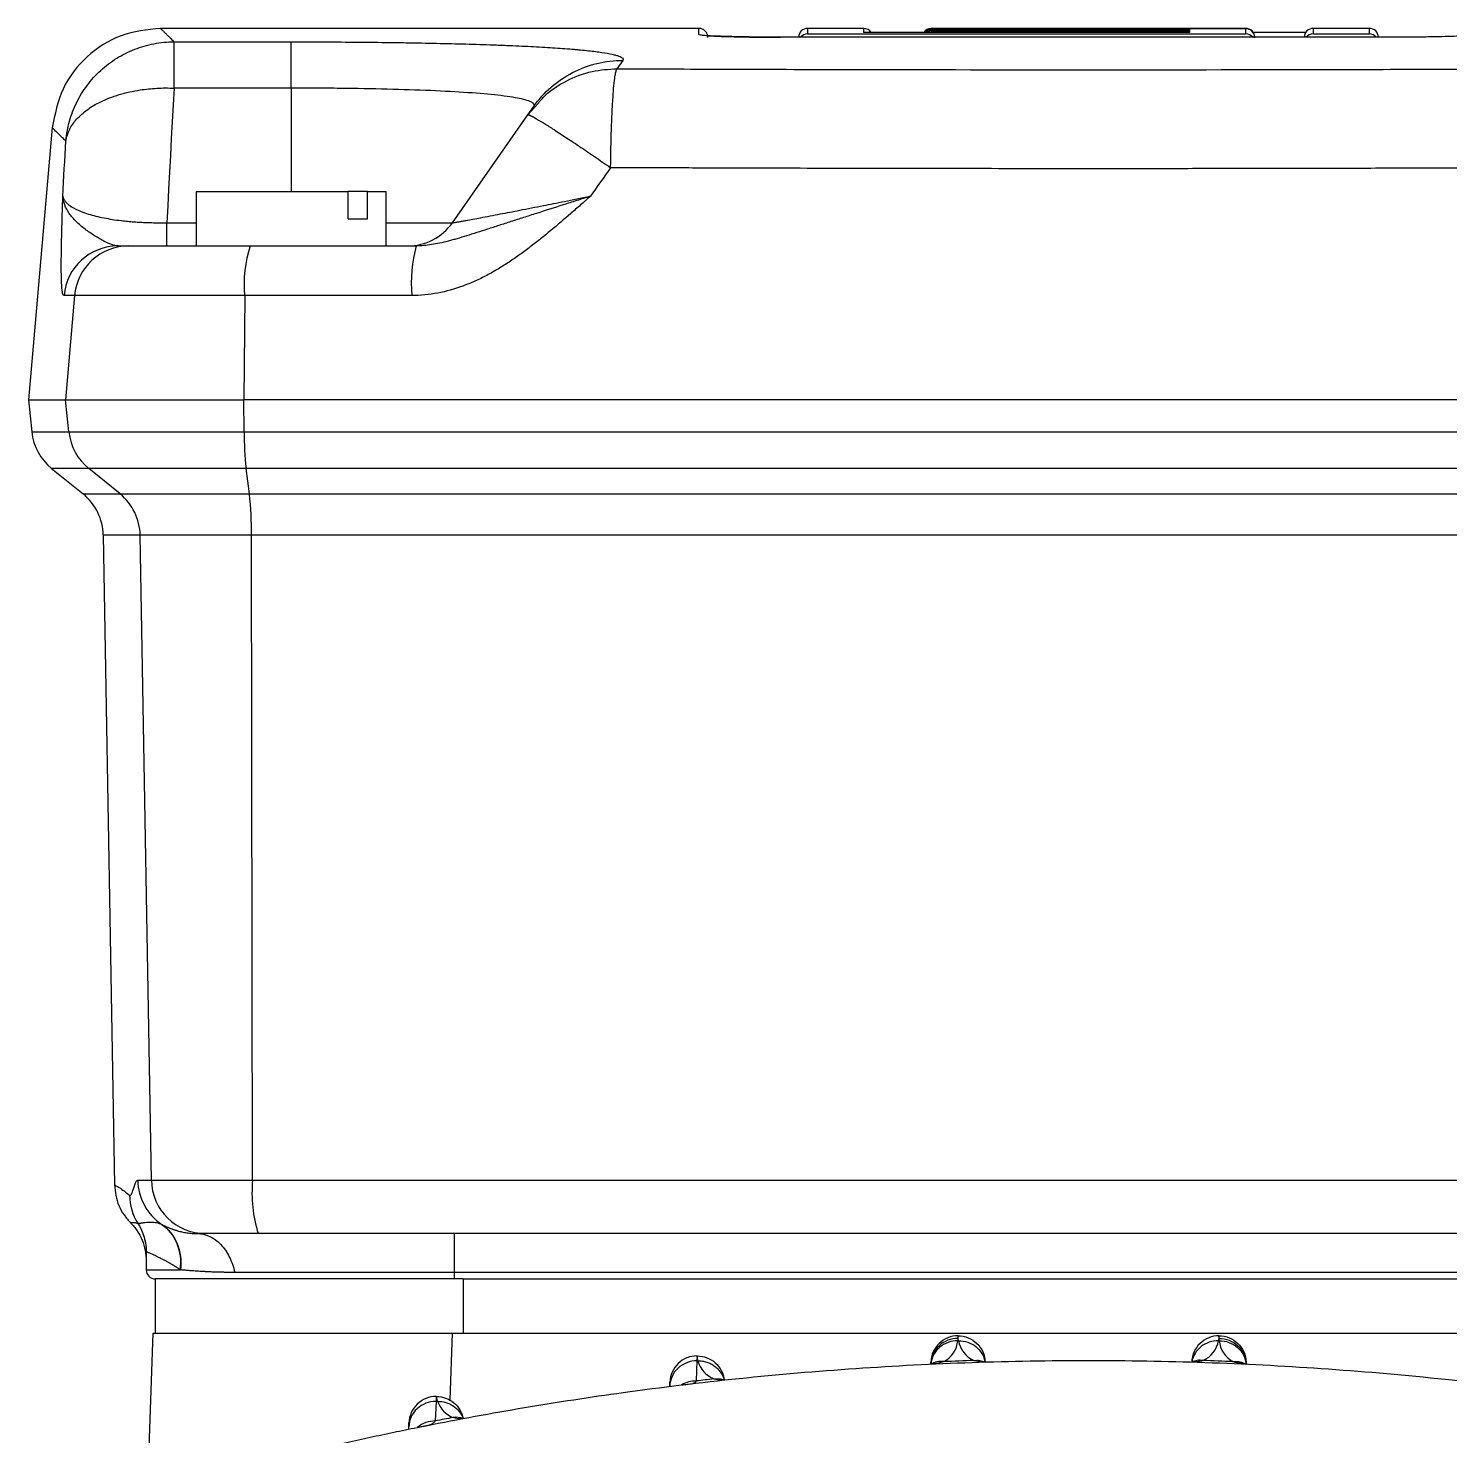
# Model space of a CAD drawing. Header units: millimetres. Extents: x 15 to 1184, y 5 to 836.
# Drawn here: x 318 to 357.21, y 621.91 to 660.73 of the extents above; entities that cross this region are included whole.
import ezdxf

# ---------------------------------------------------------------- set-up
doc = ezdxf.new("R2010")
doc.units = ezdxf.units.MM

msp = doc.modelspace()

# ---------------------------------------------------------------- linework, layer by layer
at = {"color": 7, "linetype": 'Continuous', "lineweight": 25}
for p, q in [((336.497, 660.728), (321.641, 660.728)), ((336.497, 660.557), (336.497, 660.728)), ((355.747, 660.486), (338.747, 660.486)), ((341.047, 660.728), (339.497, 660.728)), ((339.497, 660.728), (339.497, 660.581)), ((339.497, 660.581), (351.587, 660.581)), ((341.047, 660.619), (341.047, 660.728)), ((350.037, 660.619), (341.047, 660.619)), ((350.031, 660.619), (341.052, 660.619)), ((351.587, 660.728), (342.907, 660.728)), ((342.907, 660.728), (342.907, 660.727)), ((342.907, 660.727), (351.587, 660.727)), ((342.907, 660.719), (342.907, 660.706)), ((351.587, 660.719), (342.907, 660.719)), ((342.907, 660.706), (350.037, 660.706)), ((342.907, 660.683), (342.907, 660.658)), ((350.037, 660.683), (342.907, 660.683)), ((342.907, 660.658), (350.037, 660.658)), ((350.037, 660.706), (350.037, 660.683)), ((350.037, 660.658), (350.037, 660.619)), ((351.587, 660.727), (351.587, 660.728)), ((351.587, 660.581), (351.587, 660.719)), ((353.24, 660.619), (351.793, 660.619)), ((354.997, 660.728), (353.447, 660.728)), ((353.447, 660.728), (353.447, 660.581)), ((353.447, 660.581), (354.997, 660.581)), ((354.997, 660.581), (354.997, 660.728)), ((322.014, 660.359), (325.247, 660.359)), ((322.014, 659.082), (322.014, 660.359)), ((334.397, 659.847), (334.237, 659.617)), ((325.247, 659.082), (322.014, 659.082)), ((325.247, 659.082), (325.247, 656.228)), ((331.779, 658.345), (332.051, 658.649)), ((331.779, 658.345), (331.939, 658.574)), ((329.694, 655.368), (331.779, 658.345)), ((318.654, 657.991), (317.997, 650.478)), ((322.622, 656.228), (322.622, 654.728)), ((322.622, 656.228), (326.819, 656.228)), ((326.819, 655.478), (326.819, 656.228)), ((327.349, 656.228), (326.819, 656.228)), ((327.349, 655.478), (327.349, 656.228)), ((327.349, 656.228), (327.872, 656.228)), ((327.872, 654.728), (327.872, 656.228)), ((321.818, 654.728), (321.818, 655.368)), ((321.818, 655.368), (322.622, 655.368)), ((326.819, 655.478), (327.349, 655.478)), ((327.872, 655.368), (329.694, 655.368)), ((320.47, 654.728), (320.763, 654.728)), ((320.763, 654.728), (324.118, 654.728)), ((324.118, 654.728), (328.696, 654.728)), ((319.272, 653.359), (318.979, 653.359)), ((319.272, 653.359), (319.021, 650.478)), ((323.964, 653.359), (319.272, 653.359)), ((323.964, 653.359), (323.938, 650.478)), ((328.572, 653.359), (323.964, 653.359)), ((317.997, 650.478), (318.089, 649.596)), ((317.997, 650.478), (319.021, 650.478)), ((319.021, 650.478), (323.938, 650.478)), ((319.113, 649.596), (319.021, 650.478)), ((370.556, 650.478), (323.938, 650.478)), ((323.947, 649.596), (323.938, 650.478)), ((318.089, 649.596), (319.113, 649.596)), ((319.113, 649.596), (323.947, 649.596)), ((323.947, 649.596), (370.546, 649.596)), ((318.637, 648.587), (319.506, 647.884)), ((319.66, 648.587), (318.637, 648.587)), ((324.004, 648.587), (319.66, 648.587)), ((320.526, 647.884), (319.66, 648.587)), ((370.489, 648.587), (324.004, 648.587)), ((324.094, 647.884), (324.004, 648.587)), ((319.506, 647.884), (320.526, 647.884)), ((320.526, 647.884), (324.094, 647.884)), ((324.094, 647.884), (370.4, 647.884)), ((320.062, 646.744), (320.375, 628.814)), ((321.081, 646.744), (320.062, 646.744)), ((324.151, 646.744), (321.081, 646.744)), ((321.39, 628.952), (321.081, 646.744)), ((370.342, 646.744), (324.151, 646.744)), ((324.183, 628.952), (324.151, 646.744)), ((321.012, 628.952), (321.39, 628.952)), ((321.39, 628.952), (324.183, 628.952)), ((324.183, 628.952), (370.31, 628.952)), ((321.014, 627.762), (321.015, 627.762)), ((322.886, 627.478), (322.663, 627.478)), ((324.338, 627.478), (322.886, 627.478)), ((370.155, 627.478), (324.338, 627.478)), ((329.747, 627.478), (329.747, 626.407)), ((321.247, 626.961), (321.247, 626.478)), ((321.247, 626.478), (322.189, 626.478)), ((329.747, 626.407), (323.688, 626.407)), ((364.747, 626.407), (329.747, 626.407)), ((329.747, 626.407), (329.747, 626.228)), ((329.747, 626.228), (321.497, 626.228)), ((321.497, 626.228), (321.497, 624.728)), ((329.997, 626.228), (329.747, 626.228)), ((329.997, 626.228), (364.497, 626.228)), ((329.997, 626.228), (329.997, 624.728)), ((321.297, 620.554), (321.443, 624.728)), ((321.443, 624.728), (329.688, 624.728)), ((329.688, 624.728), (329.624, 622.888)), ((329.688, 624.728), (329.997, 624.728)), ((329.997, 624.728), (364.497, 624.728)), ((343.659, 624.523), (343.641, 624.523)), ((343.647, 624.659), (343.645, 624.588)), ((343.647, 624.659), (343.647, 624.659)), ((350.852, 624.523), (350.835, 624.523)), ((350.849, 624.588), (350.847, 624.659)), ((350.847, 624.659), (350.847, 624.659)), ((336.443, 623.968), (336.423, 623.413)), ((336.447, 624.104), (336.443, 623.968)), ((336.47, 623.968), (336.443, 623.968)), ((336.447, 624.104), (336.449, 624.104)), ((342.895, 623.877), (342.897, 623.935)), ((344.396, 623.935), (344.396, 623.935)), ((350.097, 623.935), (350.097, 623.935)), ((351.596, 623.935), (351.598, 623.877)), ((335.693, 623.27), (335.697, 623.38)), ((335.693, 623.264), (335.693, 623.27)), ((329.243, 622.848), (329.224, 622.309)), ((329.247, 622.984), (329.243, 622.848)), ((329.286, 622.848), (329.243, 622.848)), ((329.247, 622.984), (329.256, 622.984)), ((328.491, 622.083), (328.493, 622.15)), ((328.493, 622.15), (328.497, 622.26))]:
    msp.add_line(p, q, dxfattribs=at)
at = {"color": 7, "linetype": 'Continuous', "lineweight": 25, "flags": 128}
for points in [[(322.014, 659.082), (321.989, 658.618), (321.964, 658.154), (321.939, 657.689), (321.914, 657.225), (321.89, 656.761), (321.865, 656.297), (321.842, 655.832), (321.818, 655.368)], [(318.947, 656.098), (318.957, 656.288), (318.967, 656.479), (318.977, 656.67), (318.987, 656.86), (318.998, 657.051), (319.008, 657.241), (319.018, 657.432), (319.029, 657.623)], [(334.062, 656.886), (333.992, 656.788), (333.922, 656.689), (333.852, 656.59), (333.782, 656.492), (333.712, 656.393), (333.642, 656.295), (333.572, 656.196), (333.502, 656.098)]]:
    msp.add_lwpolyline(points, dxfattribs=at)
at = {"color": 7, "linetype": 'Continuous', "lineweight": 25}
for centre, radius, start, end in [((336.497, 660.478), 0.25, 0, 90), ((339.497, 660.478), 0.25, 90, 178.1889), ((341.047, 660.478), 0.25, 34.366, 90), ((342.907, 660.478), 0.25, 90, 145.634), ((351.587, 660.478), 0.25, 1.8111, 90), ((353.447, 660.478), 0.25, 90, 178.1889), ((354.997, 660.478), 0.25, 1.8111, 90), ((328.466, 656.228), 1.5, 270, 325), ((320.472, 653.23), 1.498, 90.0485, 175.0607), ((320.764, 653.231), 1.498, 90.068, 175.0851), ((327.29, 653.677), 3.342, 161.6654, 185.4627), ((332.666, 653.679), 4.106, 165.193, 184.4673), ((319.581, 649.753), 1.5, 186, 231), ((320.606, 649.752), 1.501, 185.9673, 230.904), ((333.321, 649.616), 9.374, 180.1226, 186.3019), ((318.562, 646.718), 1.5, 1, 51), ((319.579, 646.719), 1.501, 0.9789, 50.9002), ((314.239, 646.816), 9.912, 359.5866, 6.1857), ((322.888, 628.976), 1.498, 180.9215, 269.9249), ((327.843, 628.592), 3.678, 174.3816, 197.6276), ((322.282, 628.558), 1.496, 180.8716, 212.1696), ((321.497, 626.478), 0.25, 180, 270), ((347.246, 528.804), 95.225, 91.902, 92.39946), ((347.248, 528.804), 95.225, 87.60054, 88.098), ((347.243, 528.816), 95.213, 96.22851, 96.52467), ((347.237, 528.828), 95.201, 100.60387, 100.90703), ((329.809, 621.901), 0.51, 68.9546, 100.1728)]:
    msp.add_arc(centre, radius, start, end, dxfattribs=at)
for centre, major_axis, ratio, start_param, end_param in [((339.496, 660.331), (0.178, 0.18), 0.973452, 0.791805, 1.667657), ((342.906, 660.478), (0.164, 0.189), 0.99752, 0.71507, 1.679927), ((342.906, 660.469), (-0.172, 0.182), 0.993914, 5.523079, 6.45665), ((342.906, 660.456), (0.175, 0.181), 0.989398, 0.773711, 1.623897), ((342.906, 660.433), (-0.176, 0.18), 0.985877, 5.502558, 6.247969), ((342.906, 660.408), (0.177, 0.18), 0.981395, 0.784912, 1.327079), ((350.036, 660.408), (0.177, 0.18), 0.981395, 0.784911, 1.327079), ((350.036, 660.456), (0.175, 0.181), 0.989398, 0.773711, 1.197354), ((351.587, 660.478), (-0.164, 0.189), 0.99752, 3.999238, 5.568115), ((351.587, 660.469), (0.172, 0.182), 0.993914, 5.472091, 7.043292), ((351.587, 660.331), (-0.178, 0.18), 0.973452, 4.615529, 5.491381), ((353.446, 660.331), (0.178, 0.18), 0.973453, 0.791804, 1.667656), ((354.997, 660.331), (-0.178, 0.18), 0.973453, 4.615529, 5.491381), ((342.912, 624.587), (0.498, 0.546), 0.983795, 4.382543, 5.356717), ((344.378, 624.641), (0.533, -0.51), 0.981628, 4.076128, 5.053687), ((350.114, 624.642), (0.539, 0.505), 0.982851, 4.382212, 5.358607), ((351.582, 624.587), (-0.503, 0.543), 0.984199, 0.918901, 1.892699), ((337.177, 624.143), (0.568, -0.471), 0.981535, 4.083971, 5.024502), ((329.972, 623.076), (0.579, -0.452), 0.977352, 4.136368, 5.008783)]:
    msp.add_ellipse(centre, major_axis=major_axis, ratio=ratio, start_param=start_param, end_param=end_param, dxfattribs=at)
for points in [[(321.642, 660.728), (321.271, 660.688), (320.529, 660.608), (319.574, 659.986), (318.871, 659.089), (318.726, 658.356), (318.654, 657.99)], [(320.811, 627.783), (320.876, 627.71), (321.006, 627.563), (321.141, 627.301), (321.23, 627.019), (321.241, 626.824), (321.247, 626.726)], [(321.014, 627.762), (321.165, 627.524), (321.247, 627.243), (321.247, 626.961)], [(321.677, 627.732), (321.679, 627.731), (321.681, 627.729), (321.683, 627.728)], [(321.247, 626.962), (321.247, 626.961), (321.247, 626.961), (321.247, 626.961)], [(322.189, 626.478), (322.186, 626.481), (322.183, 626.483), (322.179, 626.485)], [(343.645, 624.588), (343.644, 624.57), (343.643, 624.548), (343.641, 624.523)], [(350.852, 624.523), (350.85, 624.548), (350.849, 624.57), (350.849, 624.588)]]:
    msp.add_open_spline(points, degree=3, dxfattribs=at)
for points, knots in [([(321.642, 660.728), (321.643, 660.728), (321.644, 660.727), (321.649, 660.721), (321.659, 660.712), (321.672, 660.699), (321.689, 660.682), (321.71, 660.661), (321.741, 660.63), (321.786, 660.586), (321.85, 660.522), (321.925, 660.448), (321.984, 660.389), (322.014, 660.359)], [0, 0, 0, 0, 0.07142, 0.142842, 0.214267, 0.285694, 0.357125, 0.42856, 0.5, 0.624985, 0.75, 0.873444, 1, 1, 1, 1]), ([(338.747, 660.486), (338.598, 660.486), (338.452, 660.487), (338.164, 660.489), (338.021, 660.49), (337.749, 660.494), (337.62, 660.496), (337.375, 660.502), (337.26, 660.505), (337.052, 660.511), (336.959, 660.515), (336.794, 660.523), (336.725, 660.527), (336.612, 660.535), (336.569, 660.54), (336.511, 660.548), (336.497, 660.552), (336.497, 660.557)], [0, 0, 0, 0, 0.125, 0.125, 0.25, 0.25, 0.375, 0.375, 0.5, 0.5, 0.625, 0.625, 0.75, 0.75, 0.875, 0.875, 1, 1, 1, 1]), ([(336.71, 660.528), (336.755, 660.525), (336.807, 660.522), (336.923, 660.517), (336.988, 660.514), (337.198, 660.506), (337.359, 660.502), (337.718, 660.494), (337.912, 660.491), (338.218, 660.488), (338.323, 660.488), (338.533, 660.487), (338.64, 660.486), (338.747, 660.486)], [0, 0, 0, 0, 0.125, 0.125, 0.25, 0.25, 0.5, 0.5, 0.75, 0.75, 0.875, 0.875, 1, 1, 1, 1]), ([(357.997, 660.557), (357.997, 660.552), (357.982, 660.548), (357.925, 660.54), (357.882, 660.535), (357.769, 660.527), (357.7, 660.523), (357.537, 660.515), (357.442, 660.512), (357.235, 660.505), (357.122, 660.502), (356.876, 660.496), (356.745, 660.494), (356.475, 660.49), (356.333, 660.489), (356.042, 660.487), (355.895, 660.486), (355.747, 660.486)], [0, 0, 0, 0, 0.125, 0.125, 0.25, 0.25, 0.375, 0.375, 0.5, 0.5, 0.625, 0.625, 0.75, 0.75, 0.875, 0.875, 1, 1, 1, 1]), ([(319.029, 657.623), (319.045, 657.807), (319.079, 657.99), (319.129, 658.168), (319.179, 658.346), (319.246, 658.52), (319.328, 658.686), (319.41, 658.852), (319.508, 659.01), (319.619, 659.158), (319.73, 659.306), (319.855, 659.444), (319.991, 659.569), (320.128, 659.695), (320.276, 659.807), (320.433, 659.905), (320.591, 660.003), (320.757, 660.086), (320.929, 660.153), (321.102, 660.221), (321.28, 660.272), (321.462, 660.306), (321.644, 660.341), (321.829, 660.358), (322.014, 660.359)], [0, 0, 0, 0, 0.125, 0.125, 0.125, 0.25, 0.25, 0.25, 0.375, 0.375, 0.375, 0.5, 0.5, 0.5, 0.625, 0.625, 0.625, 0.75, 0.75, 0.75, 0.875, 0.875, 0.875, 1, 1, 1, 1]), ([(325.247, 660.359), (325.557, 660.359), (325.864, 660.358), (326.17, 660.357), (326.475, 660.355), (326.777, 660.353), (327.077, 660.351), (327.377, 660.348), (327.675, 660.345), (327.969, 660.341), (328.043, 660.34), (328.117, 660.339), (328.19, 660.338), (328.263, 660.337), (328.337, 660.336), (328.409, 660.335), (328.555, 660.332), (328.698, 660.33), (328.84, 660.327), (329.123, 660.322), (329.398, 660.316), (329.666, 660.309), (329.935, 660.303), (330.196, 660.295), (330.449, 660.287), (330.576, 660.283), (330.701, 660.279), (330.823, 660.275), (330.885, 660.273), (330.946, 660.27), (331.006, 660.268), (331.067, 660.266), (331.126, 660.263), (331.185, 660.261), (331.421, 660.252), (331.645, 660.241), (331.858, 660.231), (332.07, 660.22), (332.271, 660.208), (332.461, 660.196), (332.65, 660.184), (332.828, 660.171), (332.994, 660.157), (333.035, 660.154), (333.076, 660.15), (333.116, 660.147), (333.156, 660.143), (333.195, 660.14), (333.232, 660.136), (333.308, 660.129), (333.38, 660.122), (333.449, 660.114), (333.586, 660.099), (333.709, 660.084), (333.817, 660.068), (333.926, 660.052), (334.02, 660.035), (334.099, 660.017), (334.119, 660.013), (334.138, 660.009), (334.156, 660.004), (334.174, 660), (334.191, 659.995), (334.208, 659.991), (334.24, 659.982), (334.268, 659.972), (334.292, 659.963), (334.341, 659.945), (334.374, 659.926), (334.392, 659.906), (334.409, 659.887), (334.411, 659.867), (334.397, 659.847)], [0, 0, 0, 0, 0.00183556, 0.00183556, 0.00183556, 0.00367112, 0.00367112, 0.00367112, 0.00550668, 0.00550668, 0.00550668, 0.00596557, 0.00596557, 0.00596557, 0.00642446, 0.00642446, 0.00642446, 0.00734224, 0.00734224, 0.00734224, 0.0091778, 0.0091778, 0.0091778, 0.01101336, 0.01101336, 0.01101336, 0.01193115, 0.01193115, 0.01193115, 0.01239004, 0.01239004, 0.01239004, 0.01284893, 0.01284893, 0.01284893, 0.01468449, 0.01468449, 0.01468449, 0.01652005, 0.01652005, 0.01652005, 0.01835561, 0.01835561, 0.01835561, 0.0188145, 0.0188145, 0.0188145, 0.01927339, 0.01927339, 0.01927339, 0.02019117, 0.02019117, 0.02019117, 0.02202673, 0.02202673, 0.02202673, 0.02386229, 0.02386229, 0.02386229, 0.02432118, 0.02432118, 0.02432118, 0.02478007, 0.02478007, 0.02478007, 0.02569785, 0.02569785, 0.02569785, 0.02753341, 0.02753341, 0.02753341, 0.02936897, 0.02936897, 0.02936897, 0.02936897]), ([(325.247, 659.082), (325.247, 659.458), (325.247, 659.772), (325.247, 660.213), (325.247, 660.339), (325.247, 660.359)], [0, 0, 0, 0, 0.5, 0.5, 1, 1, 1, 1]), ([(331.939, 658.574), (332.077, 658.77), (332.238, 658.95), (332.418, 659.108), (332.599, 659.266), (332.798, 659.402), (333.011, 659.512), (333.224, 659.622), (333.45, 659.707), (333.683, 659.763), (333.917, 659.819), (334.157, 659.848), (334.397, 659.847)], [0, 0, 0, 0, 0.25, 0.25, 0.25, 0.5, 0.5, 0.5, 0.75, 0.75, 0.75, 1, 1, 1, 1]), ([(332.051, 658.649), (332.118, 658.728), (332.339, 658.99), (332.851, 659.308), (333.526, 659.573), (334.007, 659.603), (334.237, 659.617)], [0, 0, 0, 0, 0.125757, 0.417174, 0.721903, 1, 1, 1, 1]), ([(334.062, 656.886), (334.062, 656.907), (334.062, 656.95), (334.063, 657.038), (334.065, 657.192), (334.071, 657.493), (334.081, 657.909), (334.096, 658.286), (334.11, 658.566), (334.124, 658.812), (334.146, 659.1), (334.168, 659.308), (334.186, 659.431), (334.197, 659.495), (334.21, 659.55), (334.223, 659.594), (334.232, 659.609), (334.237, 659.617)], [0, 0, 0, 0, 0.014524, 0.031269, 0.062537, 0.125057, 0.249975, 0.374893, 0.433314, 0.499932, 0.612143, 0.749845, 0.79278, 0.839264, 0.889295, 0.942874, 1, 1, 1, 1]), ([(334.237, 659.617), (334.554, 659.615), (335.173, 659.613), (336.256, 659.609), (338.106, 659.602), (341.823, 659.592), (347.247, 659.586), (352.671, 659.592), (356.465, 659.602), (358.361, 659.609), (359.444, 659.613), (359.986, 659.616), (360.256, 659.617)], [0, 0, 0, 0, 0.0366655, 0.07143, 0.1250025, 0.2500039, 0.4999999, 0.749996, 0.8749975, 0.9374987, 0.9687494, 1, 1, 1, 1]), ([(319.029, 657.623), (319.032, 657.643), (319.039, 657.683), (319.054, 657.741), (319.071, 657.795), (319.089, 657.844), (319.108, 657.89), (319.147, 657.972), (319.213, 658.084), (319.327, 658.228), (319.46, 658.36), (319.669, 658.528), (319.996, 658.724), (320.406, 658.882), (320.783, 658.979), (321.055, 659.03), (321.307, 659.061), (321.541, 659.08), (321.777, 659.088), (321.935, 659.084), (322.014, 659.082)], [0, 0, 0, 0, 0.024527, 0.047582, 0.069162, 0.089266, 0.107896, 0.125053, 0.190926, 0.250077, 0.315146, 0.375134, 0.500057, 0.642766, 0.71618, 0.785661, 0.839922, 0.892834, 0.946674, 1, 1, 1, 1]), ([(331.939, 658.574), (331.942, 658.579), (331.949, 658.589), (331.954, 658.609), (331.948, 658.643), (331.874, 658.709), (331.594, 658.797), (330.992, 658.886), (330.154, 658.959), (329.118, 659.014), (327.919, 659.054), (326.827, 659.073), (326.04, 659.08), (325.644, 659.081), (325.417, 659.082), (325.303, 659.082), (325.247, 659.082)], [0, 0, 0, 0, 0.015629, 0.031284, 0.062565, 0.125113, 0.250086, 0.37655, 0.500044, 0.624549, 0.749958, 0.874891, 0.937434, 0.968716, 0.984358, 1, 1, 1, 1]), ([(331.779, 658.345), (331.781, 658.346), (331.783, 658.348), (331.792, 658.348), (331.803, 658.345), (331.817, 658.34), (331.833, 658.334), (331.85, 658.326), (331.869, 658.317), (331.888, 658.307), (331.908, 658.296), (331.928, 658.286), (331.948, 658.275), (332.023, 658.233), (332.176, 658.142), (332.418, 657.99), (332.625, 657.856), (332.862, 657.701), (333.185, 657.487), (333.541, 657.245), (333.799, 657.067), (333.932, 656.976), (334.007, 656.924), (334.044, 656.898), (334.062, 656.886)], [0, 0, 0, 0, 0.027641, 0.054046, 0.079216, 0.10315, 0.12585, 0.147313, 0.167541, 0.186534, 0.204291, 0.220813, 0.236099, 0.25015, 0.388182, 0.500023, 0.566576, 0.625097, 0.750039, 0.874948, 0.937465, 0.968731, 0.98567, 1, 1, 1, 1]), ([(319.029, 657.623), (319.013, 657.638), (318.982, 657.668), (318.94, 657.71), (318.9, 657.748), (318.852, 657.796), (318.798, 657.848), (318.746, 657.9), (318.705, 657.94), (318.675, 657.969), (318.657, 657.986), (318.655, 657.989), (318.654, 657.99)], [0, 0, 0, 0, 0.063549, 0.126399, 0.188549, 0.25, 0.375004, 0.5, 0.625009, 0.750009, 0.875005, 1, 1, 1, 1]), ([(360.432, 656.886), (360.087, 656.885), (359.398, 656.882), (358.367, 656.878), (357.339, 656.875), (356.314, 656.871), (355.293, 656.869), (354.275, 656.866), (353.261, 656.864), (352.25, 656.862), (351.243, 656.861), (350.239, 656.859), (349.238, 656.859), (348.241, 656.858), (346.48, 656.858), (343.95, 656.859), (341.232, 656.864), (339.072, 656.869), (337.454, 656.874), (335.777, 656.879), (334.64, 656.884), (334.062, 656.886)], [0, 0, 0, 0, 0.039275, 0.078414, 0.117418, 0.156286, 0.195019, 0.233616, 0.272078, 0.310404, 0.348595, 0.38665, 0.424569, 0.462353, 0.500001, 0.624786, 0.75, 0.809127, 0.870503, 0.934127, 1, 1, 1, 1]), ([(318.979, 653.359), (318.964, 653.359), (318.952, 653.383), (318.941, 653.428), (318.931, 653.472), (318.923, 653.537), (318.917, 653.621), (318.915, 653.662), (318.912, 653.708), (318.91, 653.758), (318.908, 653.807), (318.907, 653.86), (318.906, 653.916), (318.905, 653.971), (318.904, 654.03), (318.904, 654.092), (318.903, 654.153), (318.903, 654.217), (318.904, 654.283), (318.904, 654.349), (318.905, 654.417), (318.905, 654.487), (318.906, 654.557), (318.907, 654.629), (318.909, 654.702), (318.911, 654.848), (318.915, 654.999), (318.919, 655.152), (318.923, 655.306), (318.927, 655.462), (318.932, 655.62), (318.934, 655.699), (318.936, 655.779), (318.939, 655.858), (318.94, 655.898), (318.941, 655.938), (318.943, 655.978), (318.943, 655.998), (318.944, 656.018), (318.945, 656.038), (318.945, 656.058), (318.946, 656.078), (318.947, 656.098)], [0.00227307, 0.00227307, 0.00227307, 0.00227307, 0.00370582, 0.00370582, 0.00370582, 0.00513857, 0.00513857, 0.00513857, 0.00585494, 0.00585494, 0.00585494, 0.00657131, 0.00657131, 0.00657131, 0.00728769, 0.00728769, 0.00728769, 0.00800406, 0.00800406, 0.00800406, 0.00872044, 0.00872044, 0.00872044, 0.00943681, 0.00943681, 0.00943681, 0.01086956, 0.01086956, 0.01086956, 0.0123023, 0.0123023, 0.0123023, 0.01301868, 0.01301868, 0.01301868, 0.01337686, 0.01337686, 0.01337686, 0.01355596, 0.01355596, 0.01355596, 0.01373505, 0.01373505, 0.01373505, 0.01373505]), ([(320.47, 654.728), (320.416, 654.728), (320.357, 654.74), (320.292, 654.763), (320.226, 654.785), (320.155, 654.817), (320.076, 654.859), (320.036, 654.88), (319.995, 654.903), (319.953, 654.928), (319.911, 654.952), (319.868, 654.979), (319.824, 655.007), (319.78, 655.034), (319.736, 655.064), (319.692, 655.095), (319.648, 655.125), (319.603, 655.157), (319.56, 655.19), (319.517, 655.223), (319.474, 655.257), (319.433, 655.292), (319.392, 655.327), (319.353, 655.363), (319.316, 655.4), (319.241, 655.473), (319.176, 655.548), (319.123, 655.625), (319.07, 655.702), (319.028, 655.78), (318.999, 655.859), (318.984, 655.899), (318.972, 655.938), (318.964, 655.978), (318.959, 655.998), (318.956, 656.018), (318.953, 656.038), (318.951, 656.048), (318.95, 656.058), (318.949, 656.068), (318.948, 656.078), (318.947, 656.088), (318.947, 656.098)], [0.00227307, 0.00227307, 0.00227307, 0.00227307, 0.00370582, 0.00370582, 0.00370582, 0.00513857, 0.00513857, 0.00513857, 0.00585494, 0.00585494, 0.00585494, 0.00657131, 0.00657131, 0.00657131, 0.00728769, 0.00728769, 0.00728769, 0.00800406, 0.00800406, 0.00800406, 0.00872044, 0.00872044, 0.00872044, 0.00943681, 0.00943681, 0.00943681, 0.01086956, 0.01086956, 0.01086956, 0.0123023, 0.0123023, 0.0123023, 0.01301868, 0.01301868, 0.01301868, 0.01337686, 0.01337686, 0.01337686, 0.01355596, 0.01355596, 0.01355596, 0.01373505, 0.01373505, 0.01373505, 0.01373505]), ([(318.947, 656.098), (318.949, 656.086), (318.953, 656.064), (318.966, 656.032), (318.982, 656.001), (319.001, 655.971), (319.024, 655.942), (319.049, 655.915), (319.076, 655.889), (319.105, 655.864), (319.185, 655.804), (319.342, 655.715), (319.653, 655.599), (320.047, 655.501), (320.437, 655.439), (320.729, 655.408), (320.904, 655.393), (321.083, 655.382), (321.265, 655.373), (321.448, 655.368), (321.633, 655.366), (321.757, 655.367), (321.818, 655.368)], [0, 0, 0, 0, 0.032362, 0.063576, 0.093641, 0.122558, 0.15033, 0.176956, 0.202438, 0.226777, 0.249975, 0.383033, 0.500021, 0.632413, 0.750118, 0.78768, 0.824401, 0.860406, 0.895827, 0.930803, 0.965478, 1, 1, 1, 1]), ([(333.502, 656.098), (333.48, 656.078), (333.457, 656.058), (333.435, 656.038), (333.412, 656.018), (333.389, 655.998), (333.367, 655.978), (333.322, 655.938), (333.277, 655.898), (333.232, 655.858), (333.141, 655.779), (333.051, 655.699), (332.96, 655.62), (332.778, 655.462), (332.595, 655.306), (332.41, 655.152), (332.317, 655.075), (332.224, 654.999), (332.13, 654.924), (332.036, 654.849), (331.941, 654.774), (331.845, 654.701), (331.749, 654.628), (331.653, 654.557), (331.555, 654.487), (331.457, 654.417), (331.359, 654.349), (331.259, 654.283), (331.159, 654.217), (331.058, 654.153), (330.955, 654.091), (330.852, 654.03), (330.748, 653.971), (330.642, 653.915), (330.536, 653.859), (330.428, 653.806), (330.318, 653.757), (330.263, 653.732), (330.207, 653.708), (330.151, 653.686), (330.095, 653.663), (330.038, 653.641), (329.981, 653.62), (329.754, 653.537), (329.523, 653.472), (329.289, 653.427), (329.054, 653.383), (328.815, 653.359), (328.572, 653.359)], [0.00228574, 0.00228574, 0.00228574, 0.00228574, 0.00246518, 0.00246518, 0.00246518, 0.00264461, 0.00264461, 0.00264461, 0.00300348, 0.00300348, 0.00300348, 0.00372122, 0.00372122, 0.00372122, 0.00515671, 0.00515671, 0.00515671, 0.00587445, 0.00587445, 0.00587445, 0.00659219, 0.00659219, 0.00659219, 0.00730993, 0.00730993, 0.00730993, 0.00802767, 0.00802767, 0.00802767, 0.00874542, 0.00874542, 0.00874542, 0.00946316, 0.00946316, 0.00946316, 0.0101809, 0.0101809, 0.0101809, 0.01053977, 0.01053977, 0.01053977, 0.01089864, 0.01089864, 0.01089864, 0.01233413, 0.01233413, 0.01233413, 0.01376961, 0.01376961, 0.01376961, 0.01376961]), ([(333.502, 656.098), (333.471, 656.088), (333.439, 656.078), (333.408, 656.068), (333.376, 656.058), (333.345, 656.048), (333.313, 656.038), (333.251, 656.018), (333.188, 655.998), (333.125, 655.978), (333, 655.938), (332.875, 655.898), (332.75, 655.859), (332.501, 655.78), (332.255, 655.702), (332.014, 655.625), (331.893, 655.586), (331.774, 655.548), (331.657, 655.511), (331.54, 655.473), (331.424, 655.436), (331.311, 655.4), (331.198, 655.363), (331.087, 655.327), (330.979, 655.292), (330.871, 655.257), (330.766, 655.223), (330.664, 655.19), (330.562, 655.157), (330.463, 655.125), (330.367, 655.095), (330.271, 655.064), (330.178, 655.034), (330.088, 655.006), (329.998, 654.978), (329.911, 654.952), (329.826, 654.927), (329.783, 654.915), (329.742, 654.903), (329.7, 654.892), (329.659, 654.88), (329.618, 654.869), (329.577, 654.859), (329.416, 654.817), (329.266, 654.785), (329.12, 654.763), (328.975, 654.74), (328.834, 654.728), (328.696, 654.728)], [0.00228574, 0.00228574, 0.00228574, 0.00228574, 0.00246518, 0.00246518, 0.00246518, 0.00264461, 0.00264461, 0.00264461, 0.00300348, 0.00300348, 0.00300348, 0.00372122, 0.00372122, 0.00372122, 0.00515671, 0.00515671, 0.00515671, 0.00587445, 0.00587445, 0.00587445, 0.00659219, 0.00659219, 0.00659219, 0.00730993, 0.00730993, 0.00730993, 0.00802767, 0.00802767, 0.00802767, 0.00874542, 0.00874542, 0.00874542, 0.00946316, 0.00946316, 0.00946316, 0.0101809, 0.0101809, 0.0101809, 0.01053977, 0.01053977, 0.01053977, 0.01089864, 0.01089864, 0.01089864, 0.01233413, 0.01233413, 0.01233413, 0.01376961, 0.01376961, 0.01376961, 0.01376961]), ([(329.694, 655.368), (329.695, 655.368), (329.695, 655.367), (329.701, 655.367), (329.712, 655.368), (329.727, 655.37), (329.747, 655.373), (329.772, 655.377), (329.802, 655.382), (329.836, 655.388), (329.875, 655.394), (329.919, 655.402), (329.967, 655.411), (330.02, 655.42), (330.168, 655.447), (330.477, 655.506), (330.985, 655.602), (331.576, 655.717), (332.076, 655.815), (332.494, 655.897), (332.799, 655.958), (333.139, 656.025), (333.377, 656.073), (333.502, 656.098)], [0, 0, 0, 0, 0.018591, 0.037212, 0.055885, 0.074633, 0.09348, 0.112447, 0.131555, 0.150827, 0.170284, 0.189945, 0.209831, 0.22996, 0.250351, 0.36729, 0.499024, 0.615262, 0.749368, 0.802929, 0.862544, 0.92823, 1, 1, 1, 1]), ([(320.396, 628.804), (320.39, 628.807), (320.358, 628.822), (320.479, 628.779), (320.683, 628.617), (320.786, 628.536)], [0, 0, 0, 0, 0.120171, 0.56001, 1, 1, 1, 1]), ([(320.375, 628.821), (320.381, 628.724), (320.395, 628.528), (320.488, 628.247), (320.627, 627.986), (320.759, 627.841), (320.825, 627.769)], [0, 0, 0, 0, 0.250001, 0.500001, 0.75, 1, 1, 1, 1]), ([(320.786, 628.536), (320.804, 628.519), (320.821, 628.53), (320.857, 628.599), (320.875, 628.655), (320.93, 628.829), (320.968, 628.952), (321.012, 628.952)], [0, 0, 0, 0, 0.25, 0.25, 0.5, 0.5, 1, 1, 1, 1]), ([(321.012, 628.952), (321.016, 628.711), (321.08, 628.472), (321.31, 628.049), (321.477, 627.866), (321.677, 627.732)], [0, 0, 0, 0, 0.5, 0.5, 1, 1, 1, 1]), ([(320.811, 627.783), (320.811, 627.783), (320.811, 627.783), (320.812, 627.783), (320.821, 627.784), (320.836, 627.785), (320.857, 627.786), (320.885, 627.786), (320.921, 627.783), (320.963, 627.777), (320.997, 627.767), (321.014, 627.762)], [0, 0, 0, 0, 0.000025, 0.119015, 0.239726, 0.362156, 0.486304, 0.612165, 0.739737, 0.869017, 1, 1, 1, 1]), ([(321.015, 627.762), (321.018, 627.761), (321.023, 627.76), (321.038, 627.76), (321.056, 627.762), (321.08, 627.766), (321.109, 627.771), (321.142, 627.776), (321.179, 627.783), (321.229, 627.79), (321.294, 627.796), (321.374, 627.798), (321.454, 627.794), (321.532, 627.782), (321.606, 627.763), (321.654, 627.742), (321.677, 627.732)], [0, 0, 0, 0, 0.061856, 0.124157, 0.186767, 0.249552, 0.312371, 0.375087, 0.437566, 0.499668, 0.600188, 0.693836, 0.780563, 0.860421, 0.933529, 1, 1, 1, 1]), ([(321.015, 627.762), (321.053, 627.702), (321.086, 627.64), (321.115, 627.576), (321.144, 627.512), (321.168, 627.446), (321.188, 627.378), (321.207, 627.311), (321.222, 627.242), (321.232, 627.172), (321.242, 627.102), (321.247, 627.032), (321.247, 626.962)], [0, 0, 0, 0, 0.25, 0.25, 0.25, 0.5, 0.5, 0.5, 0.75, 0.75, 0.75, 1, 1, 1, 1]), ([(321.677, 627.732), (321.86, 627.604), (322.004, 627.42), (322.18, 626.985), (322.21, 626.735), (322.179, 626.485)], [0, 0, 0, 0, 0.5, 0.5, 1, 1, 1, 1]), ([(321.683, 627.728), (321.703, 627.718), (321.743, 627.697), (321.807, 627.667), (321.876, 627.637), (321.95, 627.608), (322.028, 627.581), (322.122, 627.552), (322.234, 627.523), (322.367, 627.499), (322.51, 627.482), (322.612, 627.48), (322.663, 627.478)], [0, 0, 0, 0, 0.081572, 0.163829, 0.246786, 0.330459, 0.414861, 0.500006, 0.620412, 0.743862, 0.870383, 1, 1, 1, 1]), ([(321.683, 627.728), (321.775, 627.665), (321.858, 627.587), (321.928, 627.498), (321.998, 627.409), (322.057, 627.308), (322.101, 627.199), (322.145, 627.09), (322.175, 626.973), (322.19, 626.851), (322.205, 626.73), (322.204, 626.604), (322.189, 626.478)], [0, 0, 0, 0, 0.25, 0.25, 0.25, 0.5, 0.5, 0.5, 0.75, 0.75, 0.75, 1, 1, 1, 1]), ([(322.663, 627.478), (322.777, 627.478), (322.891, 627.452), (323.108, 627.352), (323.211, 627.277), (323.394, 627.085), (323.475, 626.969), (323.605, 626.706), (323.656, 626.56), (323.688, 626.407)], [0, 0, 0, 0, 0.25, 0.25, 0.5, 0.5, 0.75, 0.75, 1, 1, 1, 1]), ([(322.179, 626.485), (322.172, 626.49), (322.165, 626.495), (322.158, 626.499), (322.151, 626.504), (322.144, 626.509), (322.137, 626.514), (322.13, 626.519), (322.123, 626.523), (322.116, 626.528), (322.108, 626.533), (322.101, 626.538), (322.094, 626.542), (322.087, 626.547), (322.079, 626.552), (322.072, 626.556), (322.065, 626.561), (322.058, 626.565), (322.05, 626.57), (322.043, 626.574), (322.036, 626.579), (322.028, 626.583), (322.021, 626.588), (322.013, 626.592), (322.006, 626.597), (321.999, 626.601), (321.991, 626.606), (321.984, 626.61), (321.976, 626.615), (321.969, 626.619), (321.962, 626.623), (321.954, 626.628), (321.947, 626.632), (321.939, 626.636), (321.932, 626.641), (321.924, 626.645), (321.917, 626.649), (321.91, 626.653), (321.902, 626.658), (321.895, 626.662), (321.887, 626.666), (321.88, 626.67), (321.872, 626.674), (321.865, 626.679), (321.858, 626.683), (321.85, 626.687), (321.843, 626.691), (321.835, 626.695), (321.828, 626.699), (321.82, 626.703), (321.813, 626.707), (321.806, 626.711), (321.798, 626.715), (321.791, 626.719), (321.784, 626.723), (321.756, 626.738), (321.728, 626.752), (321.702, 626.766), (321.676, 626.78), (321.65, 626.793), (321.626, 626.805), (321.601, 626.817), (321.578, 626.829), (321.555, 626.84), (321.532, 626.851), (321.511, 626.862), (321.49, 626.872), (321.47, 626.881), (321.452, 626.89), (321.434, 626.898), (321.417, 626.906), (321.401, 626.914), (321.386, 626.92), (321.371, 626.927), (321.357, 626.933), (321.344, 626.938), (321.332, 626.943), (321.321, 626.948), (321.311, 626.952), (321.306, 626.953), (321.302, 626.955), (321.298, 626.956), (321.294, 626.958), (321.29, 626.959), (321.286, 626.96), (321.283, 626.961), (321.279, 626.962), (321.276, 626.963), (321.273, 626.964), (321.27, 626.965), (321.268, 626.965), (321.265, 626.966), (321.263, 626.966), (321.26, 626.966), (321.258, 626.966), (321.256, 626.967), (321.255, 626.966), (321.253, 626.966), (321.252, 626.966), (321.251, 626.966), (321.25, 626.965), (321.249, 626.965), (321.248, 626.964), (321.247, 626.964), (321.247, 626.963), (321.247, 626.962)], [0, 0, 0, 0, 0.012128, 0.012128, 0.012128, 0.024468, 0.024468, 0.024468, 0.03702, 0.03702, 0.03702, 0.049785, 0.049785, 0.049785, 0.062763, 0.062763, 0.062763, 0.075956, 0.075956, 0.075956, 0.089364, 0.089364, 0.089364, 0.102989, 0.102989, 0.102989, 0.116829, 0.116829, 0.116829, 0.130887, 0.130887, 0.130887, 0.145163, 0.145163, 0.145163, 0.159658, 0.159658, 0.159658, 0.174371, 0.174371, 0.174371, 0.189304, 0.189304, 0.189304, 0.204456, 0.204456, 0.204456, 0.21983, 0.21983, 0.21983, 0.235424, 0.235424, 0.235424, 0.251239, 0.251239, 0.251239, 0.312203, 0.312203, 0.312203, 0.374305, 0.374305, 0.374305, 0.437568, 0.437568, 0.437568, 0.502011, 0.502011, 0.502011, 0.564827, 0.564827, 0.564827, 0.627146, 0.627146, 0.627146, 0.688987, 0.688987, 0.688987, 0.750366, 0.750366, 0.750366, 0.778183, 0.778183, 0.778183, 0.805976, 0.805976, 0.805976, 0.833746, 0.833746, 0.833746, 0.861496, 0.861496, 0.861496, 0.889227, 0.889227, 0.889227, 0.916941, 0.916941, 0.916941, 0.94464, 0.94464, 0.94464, 0.972326, 0.972326, 0.972326, 1, 1, 1, 1]), ([(323.688, 626.407), (323.673, 626.407), (323.657, 626.407), (323.642, 626.407), (323.626, 626.407), (323.611, 626.407), (323.595, 626.407), (323.58, 626.407), (323.564, 626.407), (323.549, 626.407), (323.533, 626.408), (323.518, 626.408), (323.502, 626.408), (323.487, 626.408), (323.471, 626.408), (323.456, 626.409), (323.44, 626.409), (323.425, 626.409), (323.409, 626.409), (323.394, 626.409), (323.378, 626.41), (323.363, 626.41), (323.348, 626.41), (323.332, 626.411), (323.317, 626.411), (323.301, 626.411), (323.286, 626.412), (323.27, 626.412), (323.255, 626.412), (323.24, 626.413), (323.224, 626.413), (323.209, 626.414), (323.193, 626.414), (323.178, 626.415), (323.163, 626.415), (323.148, 626.416), (323.132, 626.416), (323.117, 626.417), (323.102, 626.417), (323.086, 626.418), (323.071, 626.418), (323.056, 626.419), (323.041, 626.419), (323.026, 626.42), (323.01, 626.421), (322.995, 626.421), (322.98, 626.422), (322.965, 626.423), (322.95, 626.423), (322.935, 626.424), (322.92, 626.425), (322.905, 626.425), (322.89, 626.426), (322.875, 626.427), (322.86, 626.428), (322.831, 626.429), (322.802, 626.431), (322.774, 626.432), (322.744, 626.434), (322.715, 626.436), (322.686, 626.438), (322.655, 626.44), (322.625, 626.442), (322.595, 626.444), (322.564, 626.446), (322.534, 626.448), (322.504, 626.451), (322.488, 626.452), (322.473, 626.453), (322.458, 626.454), (322.441, 626.456), (322.425, 626.457), (322.409, 626.458), (322.391, 626.46), (322.374, 626.461), (322.357, 626.463), (322.339, 626.464), (322.321, 626.466), (322.303, 626.468), (322.284, 626.469), (322.265, 626.471), (322.247, 626.473), (322.227, 626.475), (322.208, 626.476), (322.189, 626.478)], [0, 0, 0, 0, 0.026058, 0.026058, 0.026058, 0.052322, 0.052322, 0.052322, 0.07879, 0.07879, 0.07879, 0.105465, 0.105465, 0.105465, 0.132345, 0.132345, 0.132345, 0.159431, 0.159431, 0.159431, 0.186723, 0.186723, 0.186723, 0.214221, 0.214221, 0.214221, 0.241926, 0.241926, 0.241926, 0.269838, 0.269838, 0.269838, 0.297957, 0.297957, 0.297957, 0.326283, 0.326283, 0.326283, 0.354817, 0.354817, 0.354817, 0.383558, 0.383558, 0.383558, 0.412506, 0.412506, 0.412506, 0.441662, 0.441662, 0.441662, 0.471027, 0.471027, 0.471027, 0.500599, 0.500599, 0.500599, 0.558301, 0.558301, 0.558301, 0.619065, 0.619065, 0.619065, 0.682891, 0.682891, 0.682891, 0.749782, 0.749782, 0.749782, 0.784311, 0.784311, 0.784311, 0.821709, 0.821709, 0.821709, 0.861978, 0.861978, 0.861978, 0.905116, 0.905116, 0.905116, 0.951123, 0.951123, 0.951123, 1, 1, 1, 1]), ([(343.645, 624.588), (343.549, 624.588), (343.453, 624.57), (343.364, 624.534), (343.274, 624.499), (343.192, 624.447), (343.123, 624.381), (343.054, 624.316), (342.998, 624.237), (342.959, 624.151), (342.92, 624.065), (342.898, 623.972), (342.895, 623.877)], [0, 0, 0, 0, 0.25, 0.25, 0.25, 0.5, 0.5, 0.5, 0.75, 0.75, 0.75, 1, 1, 1, 1]), ([(343.641, 624.523), (343.549, 624.524), (343.457, 624.508), (343.372, 624.477), (343.286, 624.445), (343.206, 624.399), (343.138, 624.34), (343.07, 624.281), (343.014, 624.209), (342.972, 624.131), (342.931, 624.052), (342.904, 623.965), (342.895, 623.877)], [0, 0, 0, 0, 0.25, 0.25, 0.25, 0.5, 0.5, 0.5, 0.75, 0.75, 0.75, 1, 1, 1, 1]), ([(343.647, 624.659), (343.551, 624.659), (343.455, 624.641), (343.366, 624.605), (343.277, 624.569), (343.195, 624.515), (343.126, 624.449), (343.057, 624.382), (343, 624.302), (342.961, 624.214), (342.922, 624.127), (342.9, 624.031), (342.897, 623.935)], [0, 0, 0, 0, 0.25, 0.25, 0.25, 0.5, 0.5, 0.5, 0.75, 0.75, 0.75, 1, 1, 1, 1]), ([(343.659, 624.523), (343.657, 624.532), (343.655, 624.553), (343.652, 624.582), (343.65, 624.609), (343.648, 624.634), (343.647, 624.652), (343.647, 624.657), (343.647, 624.659)], [0, 0, 0, 0, 0.115049, 0.250737, 0.407072, 0.584059, 0.781701, 1, 1, 1, 1]), ([(343.647, 624.659), (343.743, 624.659), (343.839, 624.64), (343.928, 624.604), (344.017, 624.568), (344.099, 624.515), (344.168, 624.448), (344.237, 624.382), (344.293, 624.302), (344.332, 624.214), (344.371, 624.126), (344.393, 624.031), (344.396, 623.935)], [0, 0, 0, 0, 0.25, 0.25, 0.25, 0.5, 0.5, 0.5, 0.75, 0.75, 0.75, 1, 1, 1, 1]), ([(343.647, 624.659), (343.743, 624.659), (343.839, 624.641), (344.017, 624.569), (344.099, 624.515), (344.237, 624.382), (344.293, 624.302), (344.371, 624.127), (344.393, 624.031), (344.396, 623.935)], [0, 0, 0, 0, 0.25, 0.25, 0.5, 0.5, 0.75, 0.75, 1, 1, 1, 1]), ([(343.659, 624.523), (343.746, 624.524), (343.833, 624.51), (343.915, 624.483), (343.996, 624.455), (344.073, 624.413), (344.14, 624.36), (344.206, 624.307), (344.263, 624.242), (344.307, 624.17), (344.35, 624.098), (344.381, 624.018), (344.396, 623.935)], [0, 0, 0, 0, 0.25, 0.25, 0.25, 0.5, 0.5, 0.5, 0.75, 0.75, 0.75, 1, 1, 1, 1]), ([(350.847, 624.659), (350.751, 624.659), (350.655, 624.64), (350.566, 624.604), (350.477, 624.568), (350.395, 624.515), (350.326, 624.448), (350.257, 624.382), (350.2, 624.302), (350.161, 624.214), (350.122, 624.126), (350.1, 624.031), (350.097, 623.935)], [0, 0, 0, 0, 0.25, 0.25, 0.25, 0.5, 0.5, 0.5, 0.75, 0.75, 0.75, 1, 1, 1, 1]), ([(350.847, 624.659), (350.751, 624.659), (350.655, 624.641), (350.566, 624.605), (350.477, 624.569), (350.395, 624.515), (350.326, 624.449), (350.257, 624.382), (350.2, 624.302), (350.161, 624.214), (350.122, 624.127), (350.1, 624.031), (350.097, 623.935)], [0, 0, 0, 0, 0.25, 0.25, 0.25, 0.5, 0.5, 0.5, 0.75, 0.75, 0.75, 1, 1, 1, 1]), ([(350.835, 624.523), (350.747, 624.524), (350.66, 624.51), (350.579, 624.483), (350.497, 624.455), (350.42, 624.413), (350.354, 624.36), (350.287, 624.307), (350.23, 624.242), (350.186, 624.17), (350.143, 624.098), (350.112, 624.018), (350.097, 623.935)], [0, 0, 0, 0, 0.25, 0.25, 0.25, 0.5, 0.5, 0.5, 0.75, 0.75, 0.75, 1, 1, 1, 1]), ([(350.847, 624.659), (350.847, 624.658), (350.846, 624.655), (350.846, 624.646), (350.845, 624.633), (350.844, 624.617), (350.843, 624.6), (350.841, 624.581), (350.839, 624.562), (350.837, 624.543), (350.835, 624.529), (350.835, 624.523)], [0, 0, 0, 0, 0.146299, 0.283799, 0.412501, 0.532404, 0.643511, 0.745822, 0.839339, 0.924064, 1, 1, 1, 1]), ([(350.847, 624.659), (350.943, 624.659), (351.039, 624.641), (351.217, 624.569), (351.299, 624.515), (351.437, 624.382), (351.493, 624.302), (351.571, 624.127), (351.593, 624.031), (351.596, 623.935)], [0, 0, 0, 0, 0.25, 0.25, 0.5, 0.5, 0.75, 0.75, 1, 1, 1, 1]), ([(350.849, 624.588), (350.945, 624.588), (351.041, 624.57), (351.13, 624.534), (351.219, 624.499), (351.301, 624.447), (351.37, 624.381), (351.439, 624.316), (351.495, 624.237), (351.534, 624.151), (351.573, 624.065), (351.595, 623.972), (351.598, 623.877)], [0, 0, 0, 0, 0.25, 0.25, 0.25, 0.5, 0.5, 0.5, 0.75, 0.75, 0.75, 1, 1, 1, 1]), ([(350.852, 624.523), (350.944, 624.524), (351.036, 624.508), (351.122, 624.477), (351.207, 624.445), (351.287, 624.399), (351.355, 624.34), (351.423, 624.281), (351.48, 624.209), (351.521, 624.131), (351.563, 624.052), (351.589, 623.965), (351.598, 623.877)], [0, 0, 0, 0, 0.25, 0.25, 0.25, 0.5, 0.5, 0.5, 0.75, 0.75, 0.75, 1, 1, 1, 1]), ([(321.816, 620.463), (322.033, 620.524), (322.467, 620.645), (323.12, 620.821), (323.771, 620.992), (324.423, 621.158), (325.073, 621.319), (325.723, 621.475), (326.373, 621.626), (327.022, 621.772), (327.67, 621.912), (328.317, 622.048), (329.652, 622.319), (331.678, 622.69), (335.622, 623.295), (340.809, 623.831), (347.246, 624.052), (353.684, 623.831), (359.023, 623.279), (363.269, 622.618), (365.903, 622.114), (368.002, 621.657), (369.384, 621.331), (370.588, 621.028), (371.625, 620.756), (372.324, 620.562), (372.678, 620.463)], [0, 0, 0, 0, 0.013164, 0.0262927, 0.0393863, 0.0524447, 0.0654679, 0.0784559, 0.0914089, 0.1043268, 0.1172096, 0.1300574, 0.1428702, 0.1965895, 0.250019, 0.3752701, 0.4999993, 0.6247247, 0.749984, 0.8122881, 0.8749894, 0.9061923, 0.9374945, 0.9577462, 0.9785814, 1, 1, 1, 1]), ([(336.443, 623.968), (336.347, 623.968), (336.251, 623.95), (336.073, 623.881), (335.99, 623.83), (335.852, 623.701), (335.796, 623.624), (335.718, 623.454), (335.696, 623.362), (335.693, 623.27)], [0, 0, 0, 0, 0.25, 0.25, 0.5, 0.5, 0.75, 0.75, 1, 1, 1, 1]), ([(336.447, 624.104), (336.351, 624.104), (336.255, 624.086), (336.166, 624.05), (336.077, 624.014), (335.995, 623.96), (335.926, 623.894), (335.857, 623.827), (335.8, 623.747), (335.761, 623.659), (335.722, 623.572), (335.7, 623.476), (335.697, 623.38)], [0, 0, 0, 0, 0.25, 0.25, 0.25, 0.5, 0.5, 0.5, 0.75, 0.75, 0.75, 1, 1, 1, 1]), ([(336.47, 623.968), (336.468, 623.978), (336.464, 623.998), (336.459, 624.025), (336.455, 624.05), (336.452, 624.075), (336.449, 624.099), (336.449, 624.102), (336.449, 624.104)], [0, 0, 0, 0, 0.113448, 0.234595, 0.363452, 0.500031, 0.729495, 1, 1, 1, 1]), ([(336.449, 624.104), (336.54, 624.104), (336.631, 624.087), (336.802, 624.022), (336.881, 623.974), (337.017, 623.853), (337.073, 623.779), (337.157, 623.617), (337.184, 623.528), (337.194, 623.438)], [0, 0, 0, 0, 0.25, 0.25, 0.5, 0.5, 0.75, 0.75, 1, 1, 1, 1]), ([(336.47, 623.968), (336.511, 623.969), (336.552, 623.966), (336.592, 623.96), (336.633, 623.955), (336.673, 623.945), (336.712, 623.933), (336.751, 623.921), (336.788, 623.906), (336.825, 623.888), (336.861, 623.869), (336.895, 623.848), (336.928, 623.824), (336.96, 623.801), (336.991, 623.774), (337.019, 623.746), (337.047, 623.717), (337.072, 623.686), (337.095, 623.653), (337.14, 623.588), (337.174, 623.514), (337.194, 623.438)], [0, 0, 0, 0, 0.125, 0.125, 0.125, 0.25, 0.25, 0.25, 0.375, 0.375, 0.375, 0.5, 0.5, 0.5, 0.625, 0.625, 0.625, 0.75, 0.75, 0.75, 1, 1, 1, 1]), ([(343.259, 623.946), (343.195, 623.954), (343.131, 623.952), (343.069, 623.94), (343.008, 623.929), (342.949, 623.907), (342.895, 623.877)], [0, 0, 0, 0, 0.5, 0.5, 0.5, 1, 1, 1, 1]), ([(343.259, 623.946), (343.24, 623.94), (343.202, 623.927), (343.143, 623.911), (343.073, 623.897), (342.99, 623.884), (342.928, 623.88), (342.895, 623.877)], [0, 0, 0, 0, 0.157427, 0.324078, 0.499961, 0.729909, 1, 1, 1, 1]), ([(344.085, 623.977), (344.112, 623.981), (344.139, 623.983), (344.166, 623.983), (344.193, 623.983), (344.219, 623.982), (344.246, 623.978), (344.272, 623.975), (344.298, 623.969), (344.323, 623.962), (344.348, 623.955), (344.372, 623.946), (344.396, 623.935)], [0, 0, 0, 0, 0.25, 0.25, 0.25, 0.5, 0.5, 0.5, 0.75, 0.75, 0.75, 1, 1, 1, 1]), ([(344.396, 623.935), (344.376, 623.935), (344.339, 623.934), (344.286, 623.937), (344.226, 623.944), (344.16, 623.955), (344.109, 623.97), (344.085, 623.977)], [0, 0, 0, 0, 0.188124, 0.354574, 0.499277, 0.760673, 1, 1, 1, 1]), ([(350.408, 623.977), (350.354, 623.985), (350.3, 623.985), (350.248, 623.978), (350.195, 623.971), (350.145, 623.957), (350.097, 623.935)], [0, 0, 0, 0, 0.5, 0.5, 0.5, 1, 1, 1, 1]), ([(350.408, 623.977), (350.392, 623.972), (350.36, 623.962), (350.309, 623.951), (350.25, 623.942), (350.179, 623.935), (350.126, 623.935), (350.097, 623.935)], [0, 0, 0, 0, 0.157074, 0.323995, 0.500758, 0.725895, 1, 1, 1, 1]), ([(351.234, 623.946), (351.266, 623.95), (351.298, 623.951), (351.33, 623.95), (351.362, 623.949), (351.393, 623.946), (351.424, 623.94), (351.454, 623.934), (351.485, 623.926), (351.514, 623.916), (351.543, 623.905), (351.571, 623.892), (351.598, 623.877)], [0, 0, 0, 0, 0.25, 0.25, 0.25, 0.5, 0.5, 0.5, 0.75, 0.75, 0.75, 1, 1, 1, 1]), ([(351.598, 623.877), (351.575, 623.879), (351.532, 623.881), (351.47, 623.889), (351.4, 623.9), (351.321, 623.918), (351.262, 623.937), (351.234, 623.946)], [0, 0, 0, 0, 0.184316, 0.350892, 0.499701, 0.760319, 1, 1, 1, 1]), ([(336.423, 623.413), (336.354, 623.413), (336.284, 623.403), (336.217, 623.385), (336.15, 623.367), (336.087, 623.34), (336.028, 623.305)], [0, 0, 0, 0, 0.1816367, 0.1816367, 0.1816367, 0.3611067, 0.3611067, 0.3611067, 0.3611067]), ([(336.028, 623.305), (336.052, 623.308), (336.099, 623.313), (336.199, 623.325), (336.279, 623.335), (336.333, 623.341)], [0, 0, 0, 0, 0.249421, 0.500002, 1, 1, 1, 1]), ([(336.423, 623.413), (336.418, 623.406), (336.408, 623.392), (336.393, 623.375), (336.375, 623.359), (336.355, 623.346), (336.34, 623.343), (336.333, 623.341)], [0, 0, 0, 0, 0.166482, 0.333158, 0.50003, 0.750948, 1, 1, 1, 1]), ([(336.912, 623.467), (336.937, 623.471), (336.961, 623.474), (336.985, 623.474), (337.009, 623.475), (337.033, 623.474), (337.057, 623.472), (337.081, 623.469), (337.104, 623.465), (337.127, 623.46), (337.15, 623.454), (337.172, 623.447), (337.194, 623.438)], [0, 0, 0, 0, 0.25, 0.25, 0.25, 0.5, 0.5, 0.5, 0.75, 0.75, 0.75, 1, 1, 1, 1]), ([(337.194, 623.438), (337.176, 623.436), (337.141, 623.433), (337.094, 623.434), (337.039, 623.438), (336.979, 623.447), (336.934, 623.461), (336.912, 623.467)], [0, 0, 0, 0, 0.194181, 0.36087, 0.500003, 0.763303, 1, 1, 1, 1]), ([(329.243, 622.848), (329.147, 622.848), (329.051, 622.83), (328.873, 622.761), (328.79, 622.71), (328.652, 622.581), (328.596, 622.504), (328.518, 622.334), (328.496, 622.242), (328.493, 622.15)], [0, 0, 0, 0, 0.25, 0.25, 0.5, 0.5, 0.75, 0.75, 1, 1, 1, 1]), ([(329.247, 622.984), (329.151, 622.984), (329.055, 622.965), (328.966, 622.93), (328.877, 622.894), (328.795, 622.84), (328.726, 622.774), (328.657, 622.707), (328.6, 622.627), (328.561, 622.539), (328.522, 622.451), (328.5, 622.356), (328.497, 622.26)], [0, 0, 0, 0, 0.25, 0.25, 0.25, 0.5, 0.5, 0.5, 0.75, 0.75, 0.75, 1, 1, 1, 1]), ([(329.286, 622.848), (329.283, 622.858), (329.278, 622.879), (329.271, 622.906), (329.266, 622.93), (329.26, 622.956), (329.257, 622.979), (329.256, 622.982), (329.256, 622.984)], [0, 0, 0, 0, 0.115395, 0.237186, 0.365394, 0.500035, 0.734789, 1, 1, 1, 1]), ([(329.256, 622.984), (329.428, 622.984), (329.6, 622.922), (329.866, 622.703), (329.959, 622.546), (329.992, 622.377)], [0, 0, 0, 0, 0.5, 0.5, 1, 1, 1, 1]), ([(329.286, 622.848), (329.363, 622.85), (329.44, 622.84), (329.514, 622.819), (329.55, 622.808), (329.586, 622.795), (329.621, 622.779), (329.655, 622.763), (329.688, 622.745), (329.72, 622.724), (329.782, 622.682), (329.838, 622.63), (329.884, 622.572), (329.93, 622.513), (329.967, 622.447), (329.992, 622.377)], [0, 0, 0, 0, 0.25, 0.25, 0.25, 0.375, 0.375, 0.375, 0.5, 0.5, 0.5, 0.75, 0.75, 0.75, 1, 1, 1, 1]), ([(329.992, 622.377), (329.978, 622.375), (329.951, 622.37), (329.913, 622.368), (329.881, 622.368), (329.837, 622.371), (329.783, 622.38), (329.739, 622.395), (329.719, 622.403)], [0, 0, 0, 0, 0.155772, 0.291034, 0.405785, 0.500024, 0.764036, 1, 1, 1, 1]), ([(329.224, 622.309), (329.134, 622.309), (329.044, 622.293), (328.959, 622.263), (328.876, 622.233), (328.798, 622.188), (328.731, 622.132)], [0, 0, 0, 0, 0.2345024, 0.2345024, 0.2345024, 0.4662076, 0.4662076, 0.4662076, 0.4662076]), ([(328.731, 622.132), (328.748, 622.135), (328.781, 622.142), (328.834, 622.153), (328.9, 622.166), (328.979, 622.181), (329.043, 622.194), (329.074, 622.2)], [0, 0, 0, 0, 0.165948, 0.332584, 0.499995, 0.749997, 1, 1, 1, 1]), ([(329.224, 622.309), (329.215, 622.299), (329.198, 622.279), (329.173, 622.255), (329.144, 622.231), (329.11, 622.21), (329.086, 622.204), (329.074, 622.2)], [0, 0, 0, 0, 0.166675, 0.333748, 0.501223, 0.751945, 1, 1, 1, 1])]:
    msp.add_open_spline(points, degree=3, knots=knots, dxfattribs=at)

doc.saveas('drawing.dxf')
